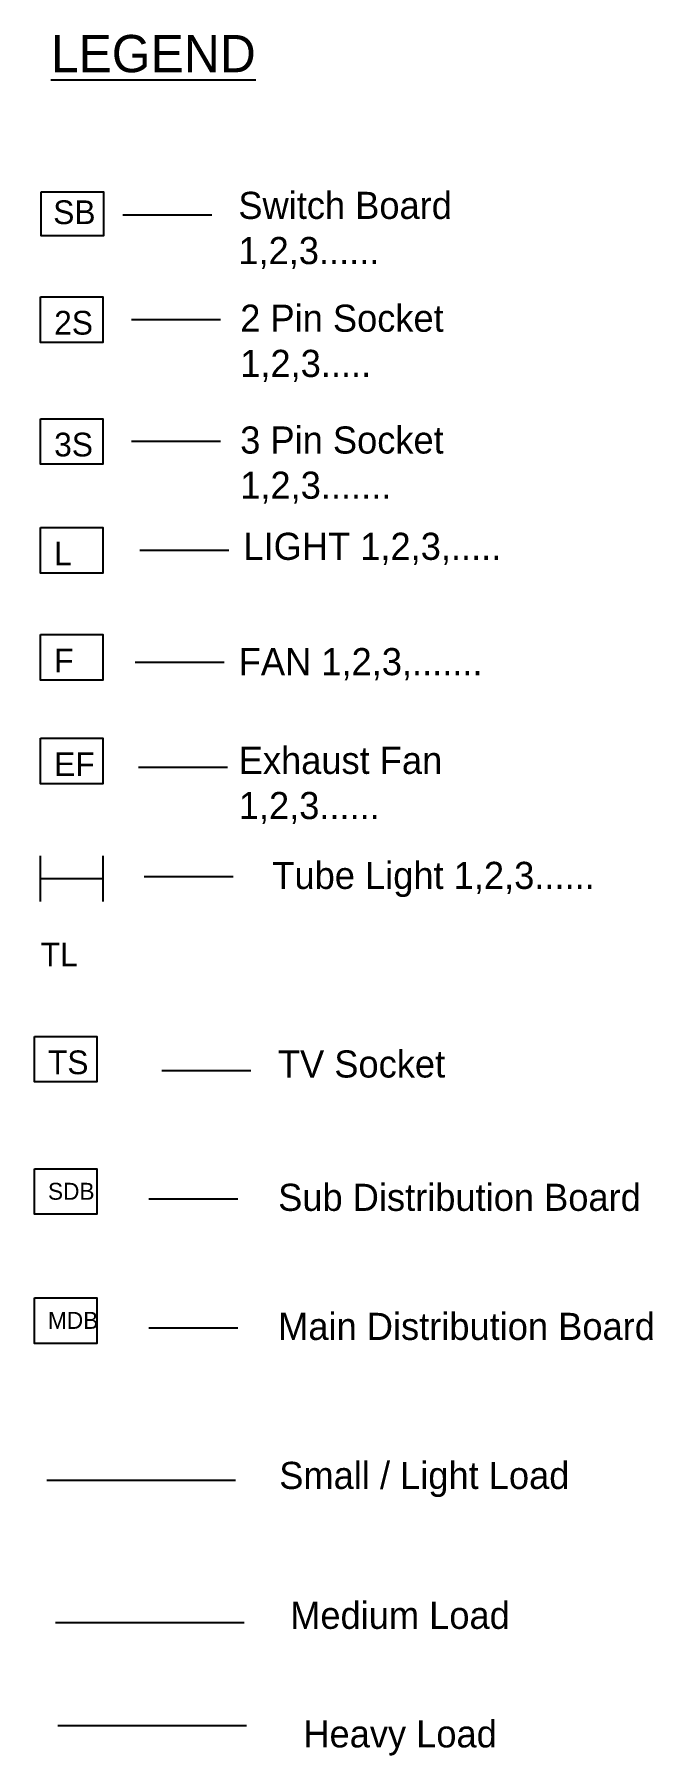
# Model space of a CAD drawing. Header units: inches. Extents: x -314 to 8022, y -1040 to 1104.
# Drawn here: x 3837 to 4019, y 252 to 760 of the extents above; entities that cross this region are included whole.
import ezdxf

# ---------------------------------------------------------------- set-up
doc = ezdxf.new("R2010")
doc.units = ezdxf.units.IN
doc.header["$MEASUREMENT"] = 0

msp = doc.modelspace()

# ---------------------------------------------------------------- linework, layer by layer
for p, q in [((3862.69, 706.39), (3888.94, 706.39)), ((3865.29, 675.51), (3891.54, 675.51)), ((3865.29, 639.56), (3891.54, 639.56)), ((3867.7, 607.47), (3893.95, 607.47)), ((3866.33, 574.41), (3892.58, 574.41)), ((3867.3, 543.34), (3893.55, 543.34)), ((3838.44, 503.78), (3838.44, 517.21)), ((3856.83, 517.21), (3856.83, 503.78)), ((3838.44, 510.5), (3856.83, 510.5)), ((3869.02, 511.1), (3895.27, 511.1)), ((3874.24, 453.9), (3900.5, 453.9)), ((3870.4, 415.99), (3896.66, 415.99)), ((3870.4, 377.89), (3896.66, 377.89))]:
    msp.add_line(p, q)
at = {"color": 1}
msp.add_line((3840.28, 332.95), (3895.92, 332.95), dxfattribs=at)
at = {"color": 2}
msp.add_line((3842.87, 290.93), (3898.51, 290.93), dxfattribs=at)
at = {"color": 5}
msp.add_line((3843.51, 260.55), (3899.15, 260.55), dxfattribs=at)
for points in [[(3838.63, 713.21), (3857.02, 713.21), (3857.02, 700.2), (3838.63, 700.2)], [(3838.44, 682.17), (3856.83, 682.17), (3856.83, 668.75), (3838.44, 668.75)], [(3838.44, 646.23), (3856.83, 646.23), (3856.83, 632.8), (3838.44, 632.8)], [(3838.44, 614.1), (3856.83, 614.1), (3856.83, 600.68), (3838.44, 600.68)], [(3838.44, 582.49), (3856.83, 582.49), (3856.83, 569.07), (3838.44, 569.07)], [(3838.44, 551.91), (3856.83, 551.91), (3856.83, 538.48), (3838.44, 538.48)], [(3836.6, 463.91), (3855, 463.91), (3855, 450.48), (3836.6, 450.48)], [(3836.6, 424.84), (3855, 424.84), (3855, 411.42), (3836.6, 411.42)], [(3836.6, 386.75), (3855, 386.75), (3855, 373.32), (3836.6, 373.32)]]:
    msp.add_lwpolyline(points, close=True)

# ---------------------------------------------------------------- texts
at = {"attachment_point": 1}
for s, insert, char_height, width in [('{\\LLEGEND}', (3841.44, 759.47), 11, 408.9073), ('Switch Board 1,2,3......', (3896.79, 713.18), 8, 89.818), ('SB', (3842.15, 710.66), 7, 12.9288), ('2S', (3842.43, 678.04), 7, 14.4008), ('2 Pin Socket 1,2,3.....', (3897.34, 679.88), 8, 90.7986), ('3S', (3842.43, 642.09), 7, 14.4008), ('3 Pin Socket 1,2,3.......', (3897.34, 643.93), 8, 90.7986), ('L', (3842.43, 609.97), 7, 14.4008), ('LIGHT 1,2,3,.....', (3898.29, 612.56), 8, 90.7986), ('F', (3842.43, 578.36), 7, 14.4008), ('FAN 1,2,3,.......', (3896.91, 578.52), 8, 90.7986), ('Exhaust Fan 1,2,3......', (3896.91, 549.39), 8, 90.7986), ('EF', (3842.43, 547.77), 7, 14.4008), ('Tube Light 1,2,3......', (3906.82, 515.44), 8, 90.7986), ('TL', (3838.44, 491.59), 7, 21.4279), ('TS', (3840.6, 459.77), 7, 14.4008), ('TV Socket', (3908.46, 459.78), 8, 90.7986), ('SDB', (3840.6, 420.71), 5, 30.673), ('Sub Distribution Board', (3908.54, 420.43), 8, 167.0745), ('MDB', (3840.6, 382.61), 5, 30.673), ('Main Distribution Board', (3908.54, 382.34), 8, 167.0745), ('Small / Light Load', (3908.86, 338.36), 8, 167.0745), ('Medium Load', (3912.09, 297.07), 8, 167.0745), ('Heavy Load', (3915.98, 262.08), 8, 167.0745)]:
    msp.add_mtext(s, dxfattribs=dict(at, insert=insert, char_height=char_height, width=width))

doc.saveas('drawing.dxf')
